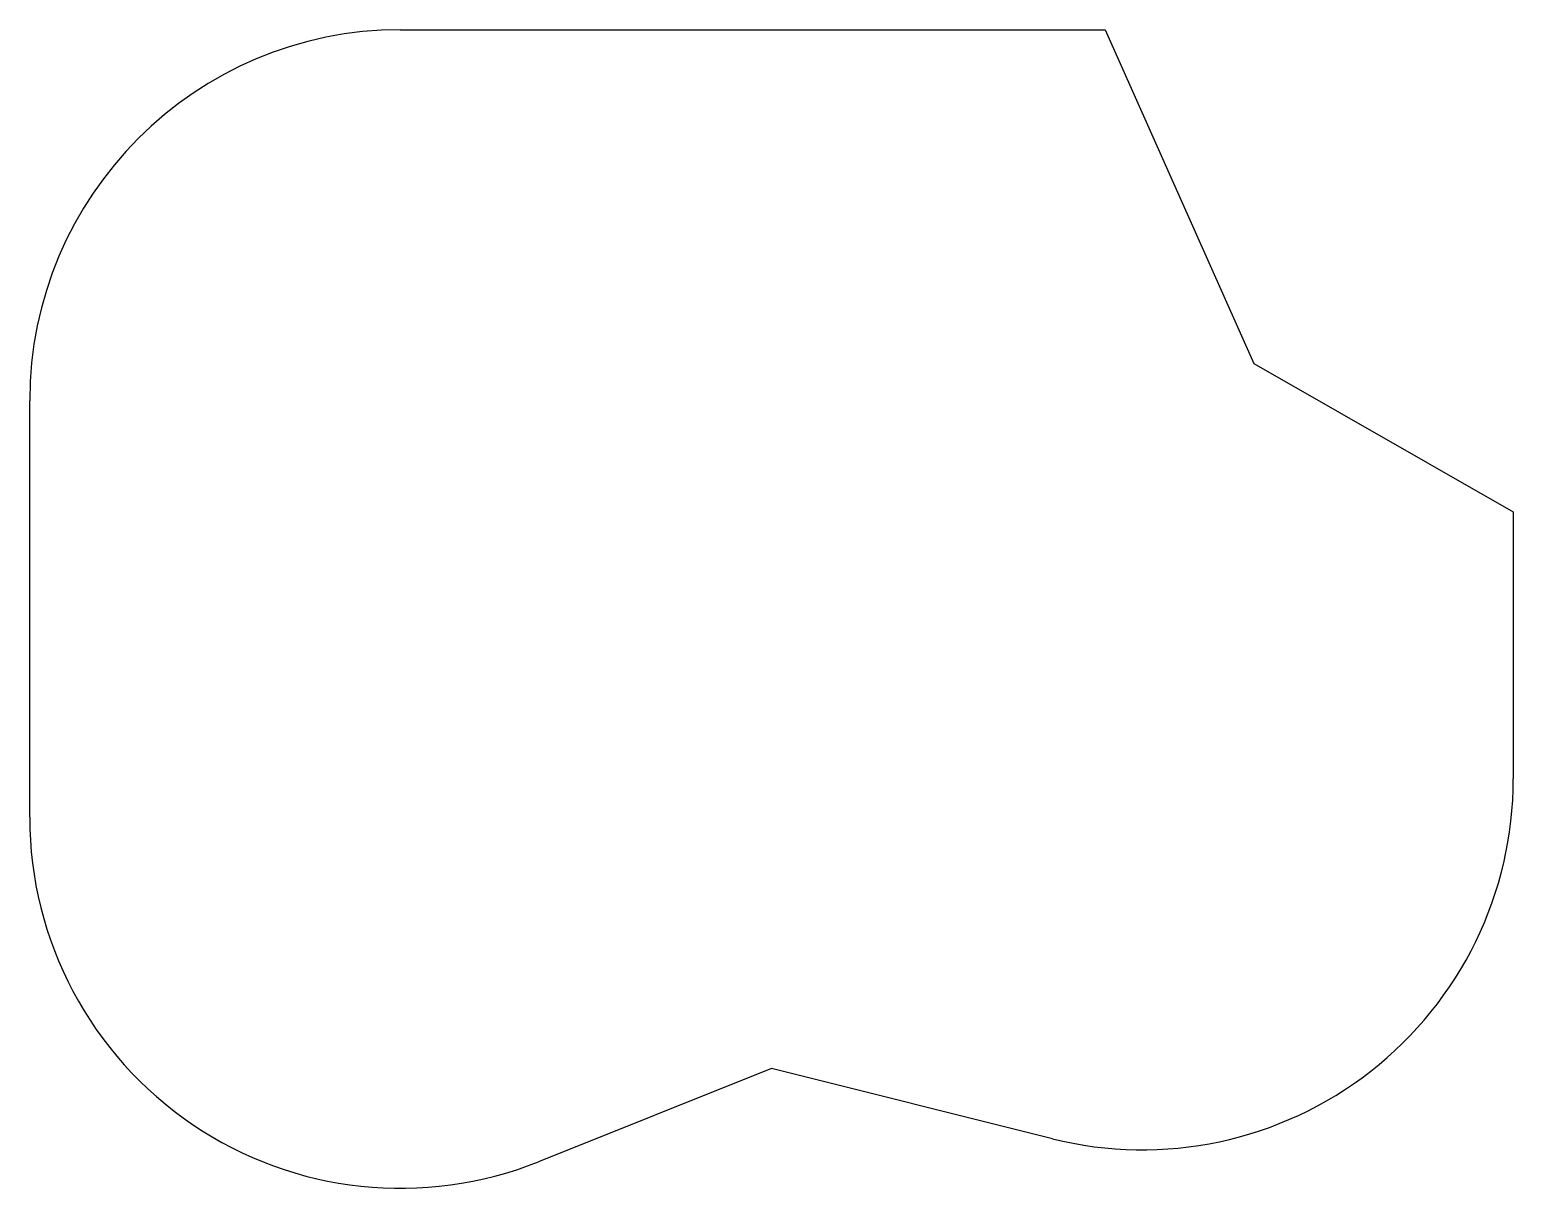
# Model space of a CAD drawing. Header units: millimetres. Extents: x -61 to 66, y -7 to 8.
# Drawn here: x 46 to 66, y -7.11 to 8.5 of the extents above.
import ezdxf

# ---------------------------------------------------------------- set-up
doc = ezdxf.new("R2010")
doc.units = ezdxf.units.MM

msp = doc.modelspace()

# ---------------------------------------------------------------- linework, layer by layer
for p, q in [((51, 8.5), (60.5, 8.5)), ((60.5, 8.5), (62.5, 4)), ((62.5, 4), (66, 2)), ((46, -2.115), (46, 3.5)), ((66, 2), (66, -1.596)), ((56, -5.5), (52.857, -6.757)), ((59.787, -6.447), (56, -5.5))]:
    msp.add_line(p, q)
for centre, start, end in [((51, 3.5), 90, 180), ((61, -1.596), 255.9638, 0), ((51, -2.115), 180, 291.8014)]:
    msp.add_arc(centre, 5, start, end)

doc.saveas('drawing.dxf')
